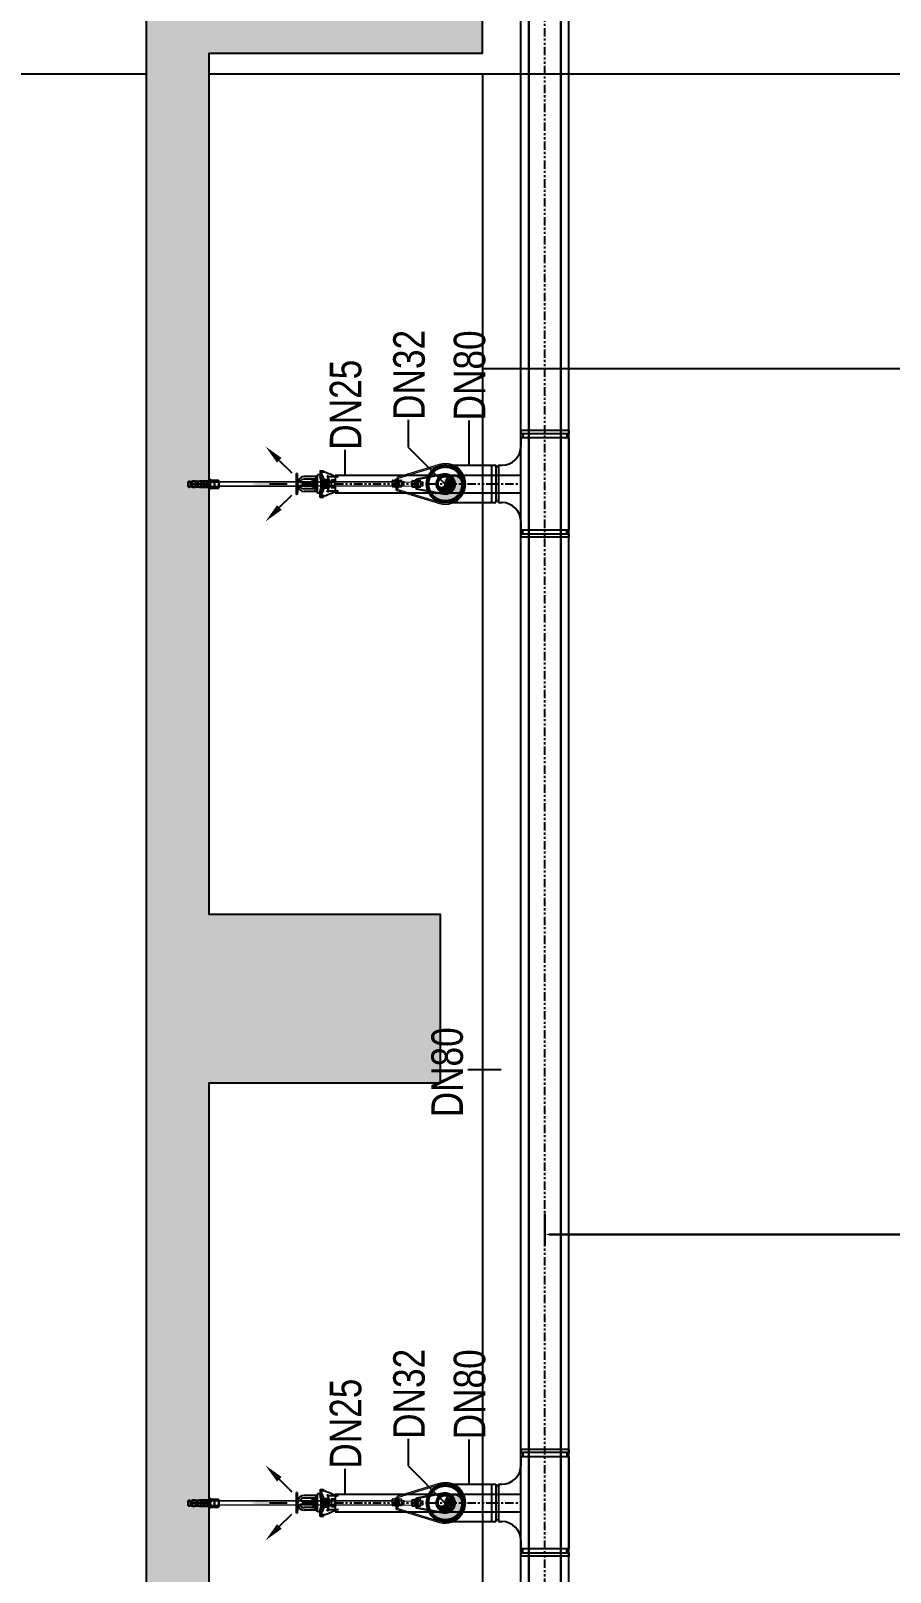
# Model space of a CAD drawing. Header units: millimetres. Extents: x -379292 to 1221486, y 92049 to 447512.
# Drawn here: x -29799 to -27754, y 204754 to 208422 of the extents above; entities that cross this region are included whole.
import ezdxf
from ezdxf.enums import TextEntityAlignment as Align

# ---------------------------------------------------------------- set-up
doc = ezdxf.new("R2010")
doc.units = ezdxf.units.MM
for name, pattern in [('ACISOTGB', [9, 4, -1, 1, -1, 1, -1]), ('CENTRE', [50.8, 31.75, -6.35, 6.35, -6.35]), ('SOGUKSU1', [72, 60, -6, 0, -6])]:
    doc.linetypes.add(name, pattern=pattern)
for name, color, linetype in [('05_CONCRETE', 6, 'Continuous'), ('05_CONCRETE VIEW', 142, 'Continuous'), ('05_HATCH CONCRETE', 141, 'Continuous'), ('05_VIEW 4', 4, 'Continuous'), ('M_FIRE_QRSC-K8-PENDENT SPRINKLER', 102, 'Continuous'), ('M_YANGIN_SPR_ CAP', 7, 'Continuous')]:
    doc.layers.add(name, color=color, linetype=linetype)
for name, color, linetype, lineweight in [('1-MIMARI', 8, 'Continuous', 9), ('1-YANGIN BORUSU-2', 5, 'SOGUKSU1', 30), ('1-YANGIN BORUSU-3', 1, 'SOGUKSU1', 30)]:
    doc.layers.add(name, color=color, linetype=linetype, lineweight=lineweight)
doc.styles.add('DIM', font='arial.ttf')
doc.styles.add('DOA.ARIAL', font='arial.ttf')
doc.dimstyles.new('PRK 1-100', dxfattribs={"dimscale": 100, "dimtxt": 2.5, "dimasz": 1, "dimexe": 0.5, "dimexo": 1, "dimgap": 0.5, "dimtad": 1, "dimdec": 1, "dimzin": 9, "dimdsep": 46, "dimtxsty": 'DIM', "dimblk": 'ARCHTICK', "dimcen": 1.5, "dimdle": 0.5, "dimclrd": 256, "dimclre": 256, "dimclrt": 3, "dimadec": 8, "dimazin": 2, "dimtp": 0.1, "dimtm": 0.1, "dimtfac": 0.71, "dimtdec": 1, "dimtmove": 2, "dimatfit": 3, "dimfxl": 50, "dimfxlon": 1, "dimlwd": -1, "dimlwe": -1, "dimarcsym": 1})
pattern_1 = [(225, (-1e-07, -6.29572), (0.224506, -0.224506), [])]
pattern_2 = [(225, (-8e-08, -8.7207), (0.2245064, -0.2245064), [])]

# ---------------------------------------------------------------- blocks, each defined once
blk = doc.blocks.new('A$C6a8db8d0')
at = {"layer": '05_HATCH CONCRETE', "ltscale": 25, "transparency": 33554671}
h = blk.add_hatch(dxfattribs=at)
h.set_pattern_fill('ANSI33', color=256, scale=1.5, angle=180)
h.set_pattern_definition([(225, (-8686.666, 32930.851), (6.735192, -6.735192), []), (225, (-8693.402, 32930.851), (6.735192, -6.735192), [4.7625, -2.38125])])
h.paths.add_polyline_path([(-8675, 790), (-8675, 420), (-8725, 420), (-8725, 370), (9165, 370), (9165, 420), (9115, 420), (9115, 810), (9095, 810), (9095, 790), (5815, 790), (5815, 810), (5795, 810), (5795, 790), (-1895, 790), (-1895, 710), (-1845, 710), (-1845, 775), (-1635, 775), (-1635, 720), (-1595, 720), (-1595, 775), (-1335, 775), (-1335, 720), (-1295, 720), (-1295, 775), (-1090, 775), (-1090, 710), (-1040, 710), (-1040, 775), (-835, 775), (-835, 720), (-795, 720), (-795, 775), (-535, 775), (-535, 720), (-495, 720), (-495, 775), (-290, 775), (-290, 710), (-240, 710), (-240, 775), (-35, 775), (-35, 720), (5, 720), (5, 775), (265, 775), (265, 720), (305, 720), (305, 775), (510, 775), (510, 710), (560, 710), (560, 775), (765, 775), (765, 720), (805, 720), (805, 775), (1065, 775), (1065, 720), (1105, 720), (1105, 775), (1310, 775), (1310, 710), (1360, 710), (1360, 775), (1565, 775), (1565, 720), (1605, 720), (1605, 775), (1865, 775), (1865, 720), (1905, 720), (1905, 775), (2110, 775), (2110, 710), (2160, 710), (2160, 775), (2365, 775), (2365, 720), (2405, 720), (2405, 775), (2665, 775), (2665, 720), (2705, 720), (2705, 775), (2910, 775), (2910, 710), (2960, 710), (2960, 775), (3165, 775), (3165, 720), (3205, 720), (3205, 775), (3465, 775), (3465, 720), (3505, 720), (3505, 775), (3710, 775), (3710, 710), (3760, 710), (3760, 775), (3965, 775), (3965, 720), (4005, 720), (4005, 775), (4265, 775), (4265, 720), (4305, 720), (4305, 775), (4510, 775), (4510, 710), (4560, 710), (4560, 775), (4765, 775), (4765, 720), (4805, 720), (4805, 775), (5065, 775), (5065, 720), (5105, 720), (5105, 775), (5310, 775), (5310, 710), (5360, 710), (5360, 775), (5540, 775), (5540, 720), (5580, 720), (5580, 775), (5760, 775), (5760, 710), (5810, 710), (5810, 775), (6110, 775), (6110, 710), (6160, 710), (6160, 775), (6365, 775), (6365, 720), (6405, 720), (6405, 775), (6665, 775), (6665, 720), (6705, 720), (6705, 775), (6910, 775), (6910, 710), (6960, 710), (6960, 775), (7165, 775), (7165, 720), (7205, 720), (7205, 775), (7465, 775), (7465, 720), (7505, 720), (7505, 775), (7710, 775), (7710, 710), (7760, 710), (7760, 775), (7965, 775), (7965, 720), (8005, 720), (8005, 775), (8265, 775), (8265, 720), (8305, 720), (8305, 775), (8510, 775), (8510, 710), (8560, 710), (8560, 775), (8790, 775), (8790, 720), (8830, 720), (8830, 775), (9085, 775), (9085, 420), (-8645, 420), (-8645, 775), (-8270, 775), (-8270, 710), (-8220, 710), (-8220, 775), (-8015, 775), (-8015, 720), (-7975, 720), (-7975, 775), (-7715, 775), (-7715, 720), (-7675, 720), (-7675, 775), (-7470, 775), (-7470, 710), (-7420, 710), (-7420, 775), (-7215, 775), (-7215, 720), (-7175, 720), (-7175, 775), (-6915, 775), (-6915, 720), (-6875, 720), (-6875, 775), (-6670, 775), (-6670, 710), (-6620, 710), (-6620, 775), (-6415, 775), (-6415, 720), (-6375, 720), (-6375, 775), (-6115, 775), (-6115, 720), (-6075, 720), (-6075, 775), (-5870, 775), (-5870, 710), (-5820, 710), (-5820, 775), (-5615, 775), (-5615, 720), (-5575, 720), (-5575, 775), (-5315, 775), (-5315, 720), (-5275, 720), (-5275, 775), (-5070, 775), (-5070, 710), (-5020, 710), (-5020, 775), (-4815, 775), (-4815, 720), (-4775, 720), (-4775, 775), (-4515, 775), (-4515, 720), (-4475, 720), (-4475, 775), (-4270, 775), (-4270, 710), (-4220, 710), (-4220, 775), (-4015, 775), (-4015, 720), (-3975, 720), (-3975, 775), (-3715, 775), (-3715, 720), (-3675, 720), (-3675, 775), (-3470, 775), (-3470, 710), (-3420, 710), (-3420, 775), (-3215, 775), (-3215, 720), (-3175, 720), (-3175, 775), (-2915, 775), (-2915, 720), (-2875, 720), (-2875, 775), (-2670, 775), (-2670, 710), (-2620, 710), (-2620, 775), (-2435, 775), (-2435, 720), (-2395, 720), (-2395, 775), (-2175, 775), (-2175, 720), (-2135, 720), (-2135, 775), (-1955, 775), (-1955, 710), (-1905, 710), (-1905, 790)])
at = {"layer": '05_CONCRETE'}
for points in [[(-8725, 370), (9165, 370), (9165, 420), (9115, 420), (9115, 810), (9095, 810), (9095, 790), (5815, 790), (5815, 810), (5795, 810), (5795, 790), (-1895, 790)], [(1360, 775), (1565, 775), (1565, 720), (1605, 720), (1605, 775), (1865, 775), (1865, 720), (1905, 720), (1905, 775), (2110, 775), (2110, 710), (2160, 710), (2160, 775), (2365, 775), (2365, 720), (2405, 720), (2405, 775), (2665, 775)]]:
    blk.add_lwpolyline(points, dxfattribs=at)
at = {"layer": '05_CONCRETE VIEW', "ltscale": 20, "flags": 128}
for points in [[(2105, 790), (2105, 1145)], [(2105, 420), (2105, 775)], [(2105, 710), (1365, 710)]]:
    blk.add_lwpolyline(points, dxfattribs=at)
at = {"layer": '05_VIEW 4', "ltscale": 25}
blk.add_lwpolyline([(2035, 710), (2035, 420)], dxfattribs=at)
blk = doc.blocks.new('*D1198')
at = {"layer": '1-YANGIN BORUSU-2', "ltscale": 25, "transparency": 16777216}
for p, q in [((-28575.8, 205532.9), (-28575.8, 205607.7)), ((-25824.5, 205532.9), (-25824.5, 205607.7)), ((-28565.8, 205557.7), (-25834.5, 205557.7))]:
    blk.add_line(p, q, dxfattribs=at)
for points in [[(-28565.8, 205559.4), (-28565.8, 205556), (-28575.8, 205557.7)], [(-25834.5, 205559.4), (-25834.5, 205556), (-25824.5, 205557.7)]]:
    blk.add_solid(points, dxfattribs=at)
at = {"layer": 'Defpoints', "color": 0, "ltscale": 25, "transparency": 16777216}
for p in [(-25824.5, 205557.7), (-28575.8, 205482.9), (-25824.5, 205482.9)]:
    blk.add_point(p, dxfattribs=at)
at = {"layer": '1-YANGIN BORUSU-2', "ltscale": 25, "transparency": 16777216, "insert": (-27200.2, 205570.4), "char_height": 15, "attachment_point": 5, "style": 'DIM'}
blk.add_mtext('2751', dxfattribs=at)
blk = doc.blocks.new('NOKTA001')
at = {"color": 0, "linetype": 'Continuous', "const_width": 0.5}
blk.add_lwpolyline([(-0.25, 0, 1), (0.25, 0, 1)], format="xyb", close=True, dxfattribs=at)
blk = doc.blocks.new('LDR1-5')
at = {"color": 0, "ltscale": 25}
blk.add_line((0, 0), (-2, 0), dxfattribs=at)
at = {"color": 0, "ltscale": 25, "xscale": 0.5, "yscale": 0.5, "zscale": 0.5}
blk.add_blockref('NOKTA001', (0, 0), dxfattribs=at)
blk = doc.blocks.new('A$C12965CA4')
at = {"layer": 'M_FIRE_QRSC-K8-PENDENT SPRINKLER'}
for p, q in [((145.1, 391, -796227.1), (166.6, 399.4, -796227.1)), ((148.8, 397.9, -796227.1), (145.1, 391, -796227.1)), ((148.8, 432.3, -796227.1), (148.8, 397.9, -796227.1)), ((148.8, 420.2, -796227.1), (200.7, 420.2, -796227.1)), ((160.7, 419, -796227.1), (160.7, 406.8, -796227.1)), ((164.2, 420.2, -796227.1), (185.3, 420.2, -796227.1)), ((164.2, 405.6, -796227.1), (185.3, 405.6, -796227.1)), ((164.6, 420.2, -796227.1), (184.9, 420.2, -796227.1)), ((166.6, 398.7, -796227.1), (166.6, 405.6, -796227.1)), ((166.6, 398.7, -796227.1), (168, 396.4, -796227.1)), ((182.9, 398.7, -796227.1), (166.6, 398.7, -796227.1)), ((167.7, 419, -796227.1), (167.7, 406.8, -796227.1)), ((168, 396.4, -796227.1), (168, 405.6, -796227.1)), ((168, 396.4, -796227.1), (181.5, 396.4, -796227.1)), ((181.5, 396.4, -796227.1), (181.5, 405.6, -796227.1)), ((182.9, 398.7, -796227.1), (181.5, 396.4, -796227.1)), ((181.8, 419, -796227.1), (181.8, 406.8, -796227.1)), ((182.9, 398.7, -796227.1), (182.9, 405.6, -796227.1)), ((204.5, 391, -796227.1), (182.9, 399.4, -796227.1)), ((188.8, 419, -796227.1), (188.8, 406.8, -796227.1)), ((200.7, 432.3, -796227.1), (200.7, 397.9, -796227.1)), ((200.7, 397.9, -796227.1), (204.5, 391, -796227.1)), ((126.1, 366.2, -796227.1), (126.1, 377.4, -796227.1)), ((126.1, 377.4, -796227.1), (126.1, 377.4, -796227.1)), ((126.6, 365.7, -796227.1), (147, 365.7, -796227.1)), ((130.9, 380.7, -796227.1), (130.9, 368.6, -796227.1)), ((141.4, 369.8, -796227.1), (141.4, 356.5, -796227.1)), ((208.1, 369.8, -796227.1), (141.4, 369.8, -796227.1)), ((208.1, 356.5, -796227.1), (141.4, 356.5, -796227.1)), ((147.6, 348.2, -796227.1), (147.6, 306.5, -796227.1)), ((154.8, 351.5, -796227.1), (150.9, 351.5, -796227.1)), ((194.8, 371.2, -796227.1), (154.8, 370.7, -796227.1)), ((194.8, 351.5, -796227.1), (154.8, 351.5, -796227.1)), ((194.8, 347.7, -796227.1), (154.8, 347.7, -796227.1)), ((156.8, 347.7, -796227.1), (157.6, 343.6, -796227.1)), ((156.9, 378.7, -796227.1), (192.6, 378.7, -796227.1)), ((157.6, 343.6, -796227.1), (157.6, 307.4, -796227.1)), ((192, 343.6, -796227.1), (157.6, 343.6, -796227.1)), ((192, 341.8, -796227.1), (157.6, 341.8, -796227.1)), ((158.4, 332.1, -796227.1), (158.4, 341.8, -796227.1)), ((159, 347.7, -796227.1), (159.8, 343.6, -796227.1)), ((189.8, 392.5, -796227.1), (159.8, 392.5, -796227.1)), ((159.8, 392.5, -796227.1), (159.8, 369.8, -796227.1)), ((189.8, 391.4, -796227.1), (159.8, 391, -796227.1)), ((189.8, 390, -796227.1), (159.8, 389.7, -796227.1)), ((189.8, 388.7, -796227.1), (159.8, 388.3, -796227.1)), ((189.8, 387.3, -796227.1), (159.8, 386.9, -796227.1)), ((189.8, 385.9, -796227.1), (159.8, 385.6, -796227.1)), ((189.8, 384.6, -796227.1), (159.8, 384.2, -796227.1)), ((189.8, 383.2, -796227.1), (159.8, 382.8, -796227.1)), ((189.8, 381.8, -796227.1), (159.8, 381.5, -796227.1)), ((189.8, 380.5, -796227.1), (159.8, 380.1, -796227.1)), ((189.8, 379.1, -796227.1), (159.8, 378.7, -796227.1)), ((189.8, 377.7, -796227.1), (159.8, 377.3, -796227.1)), ((189.8, 376.4, -796227.1), (159.8, 376, -796227.1)), ((189.8, 375, -796227.1), (159.8, 374.6, -796227.1)), ((189.8, 373.6, -796227.1), (159.8, 373.2, -796227.1)), ((189.8, 372.2, -796227.1), (159.8, 371.9, -796227.1)), ((165.3, 341.8, -796227.1), (165.3, 341, -796227.1)), ((184.2, 341, -796227.1), (165.3, 341, -796227.1)), ((171.4, 341, -796227.1), (171.4, 303.4, -796227.1)), ((178.1, 341, -796227.1), (178.1, 303.4, -796227.1)), ((184.2, 341.8, -796227.1), (184.2, 341, -796227.1)), ((189.8, 392.5, -796227.1), (189.8, 369.8, -796227.1)), ((190.5, 347.7, -796227.1), (189.8, 343.6, -796227.1)), ((191.2, 332.1, -796227.1), (191.2, 341.8, -796227.1)), ((192.7, 347.7, -796227.1), (192, 343.6, -796227.1)), ((192, 343.6, -796227.1), (192, 307.4, -796227.1)), ((194.8, 351.5, -796227.1), (198.6, 351.5, -796227.1)), ((201.9, 348.2, -796227.1), (201.9, 306.5, -796227.1)), ((222.9, 365.7, -796227.1), (202.5, 365.7, -796227.1)), ((208.1, 369.8, -796227.1), (208.1, 356.5, -796227.1)), ((218.7, 380.7, -796227.1), (218.7, 368.6, -796227.1)), ((223.5, 377.5, -796227.1), (223.4, 377.5, -796227.1)), ((223.5, 366.2, -796227.1), (223.5, 377.5, -796227.1)), ((166.4, 284.4, -796227.1), (136.8, 281.9, -796227.1)), ((157.6, 332.1, -796227.1), (158.4, 332.1, -796227.1)), ((171.4, 303.4, -796227.1), (166.4, 284.4, -796227.1)), ((166.4, 284.4, -796227.1), (174.8, 284.4, -796227.1)), ((170.4, 281.9, -796227.1), (174.8, 284.4, -796227.1)), ((178.1, 303.4, -796227.1), (171.4, 303.4, -796227.1)), ((183.2, 284.4, -796227.1), (174.8, 284.4, -796227.1)), ((179.1, 281.9, -796227.1), (174.8, 284.4, -796227.1)), ((178.1, 303.4, -796227.1), (183.2, 284.4, -796227.1)), ((183.2, 284.4, -796227.1), (212.8, 281.9, -796227.1)), ((192, 332.1, -796227.1), (191.2, 332.1, -796227.1)), ((136.8, 281.9, -796227.1), (136.8, 278.4, -796227.1)), ((136.8, 281.9, -796227.1), (180.6, 281.9, -796227.1)), ((212.8, 278.4, -796227.1), (136.8, 278.4, -796227.1)), ((136.8, 278.4, -796227.1), (212.8, 278.4, -796227.1)), ((212.8, 281.9, -796227.1), (169, 281.9, -796227.1)), ((170.4, 278.4, -796227.1), (170.4, 281.9, -796227.1)), ((179.1, 278.4, -796227.1), (179.1, 281.9, -796227.1)), ((212.8, 281.9, -796227.1), (212.8, 278.4, -796227.1))]:
    blk.add_line(p, q, dxfattribs=at)
at = {"layer": 'M_FIRE_QRSC-K8-PENDENT SPRINKLER', "elevation": -796227.1}
for points in [[(88.1, 216), (134, 261.9)], [(174.8, 180.1), (174.8, 245)], [(261.4, 216), (215.5, 261.9)]]:
    blk.add_lwpolyline(points, dxfattribs=at)
at = {"layer": 'M_FIRE_QRSC-K8-PENDENT SPRINKLER'}
for centre, radius, start, end in [((1391.4, -107.8, -796227.1), 1351.9, 156.8896, 158.8169), ((138.6, 426.9, -796227.1), 10.2, 336.8896, 0), ((164.2, 414.5, -796227.1), 5.73, 90, 127.8789), ((164.2, 411.3, -796227.1), 5.73, 232.1211, 270), ((164.2, 414.5, -796227.1), 5.73, 52.1211, 90), ((164.2, 411.3, -796227.1), 5.73, 270, 307.8789), ((174.8, 399.1, -796227.1), 21.1, 70.5288, 109.4712), ((174.8, 426.7, -796227.1), 21.1, 250.5288, 289.4712), ((185.3, 414.5, -796227.1), 5.73, 90, 127.8789), ((185.3, 411.3, -796227.1), 5.73, 232.1211, 270), ((185.3, 414.5, -796227.1), 5.73, 52.1211, 90), ((185.3, 411.3, -796227.1), 5.73, 270, 307.8789), ((-1041.9, -107.8, -796227.1), 1351.9, 21.1831, 23.1545), ((126.1, 382.6, -796227.1), 5.11, 270, 338.8169), ((125.4, 410.9, -796227.1), 42.7, 270.9413, 306.0333), ((126.6, 366.2, -796227.1), 0.511, 180, 270), ((174.8, 273.9, -796227.1), 95.9, 73.1867, 106.8133), ((150.9, 348.2, -796227.1), 3.33, 90, 180), ((156.9, 368.5, -796227.1), 10.2, 90, 129.1092), ((154.8, 349.6, -796227.1), 1.88, 90, 270), ((151, 353, -796227.1), 4.03, 337.4729, 59.0301), ((192.6, 368.5, -796227.1), 10.2, 50.8908, 90), ((198.5, 353, -796227.1), 4.03, 120.9699, 202.5271), ((194.8, 349.6, -796227.1), 1.88, 270, 90), ((198.6, 348.2, -796227.1), 3.33, 0, 90), ((224.2, 410.9, -796227.1), 42.7, 233.9667, 269.0587), ((223.4, 382.6, -796227.1), 5.11, 201.1831, 270), ((222.9, 366.2, -796227.1), 0.511, 270, 0), ((170, 306.5, -796227.1), 22.4, 179.9553, 260.6114), ((171.1, 305.4, -796227.1), 13.6, 171.7173, 258.7369), ((178.5, 305.4, -796227.1), 13.6, 281.2631, 8.2827), ((179.5, 306.5, -796227.1), 22.4, 279.3886, 0.0447)]:
    blk.add_arc(centre, radius, start, end, dxfattribs=at)
for points in [[(96.6, 207.5, -796227.1), (37.2, 165.1, -796227.1), (79.6, 224.4, -796227.1)], [(186.8, 180.1, -796227.1), (174.8, 108.1, -796227.1), (162.8, 180.1, -796227.1)], [(269.9, 224.4, -796227.1), (312.3, 165.1, -796227.1), (252.9, 207.5, -796227.1)]]:
    blk.add_solid(points, dxfattribs=at)
blk = doc.blocks.new('A$Ccaded8c4')
at = {"color": 4, "ltscale": 25}
for p, q in [((-4.44, 18.42), (-4.44, 17.42)), ((4.44, 18.42), (-4.44, 18.42)), ((4.44, 18.42), (4.44, 17.42)), ((4.44, 17.42), (-4.44, 17.42)), ((-4.44, 16.72), (-4.44, 15.92)), ((4.44, 16.72), (-4.44, 16.72)), ((-4.05, 16.72), (-4.05, 17.42)), ((4.05, 16.72), (4.05, 17.42)), ((4.44, 16.72), (4.44, 15.92)), ((-11.96, 11.43), (-12.7, 11.43)), ((-12.7, 0), (-12.7, 11.43)), ((-11.96, 0), (-11.96, 11.43)), ((-8.93, 11.43), (-10.96, 11.43)), ((-10.96, 0), (-10.96, 11.43)), ((10.96, 11.43), (8.93, 11.43)), ((10.96, 0), (10.96, 11.43)), ((12.7, 11.43), (11.96, 11.43)), ((11.96, 0), (11.96, 11.43)), ((12.7, 0), (12.7, 11.43)), ((-11.96, 10.93), (-10.96, 10.93)), ((11.96, 10.93), (10.96, 10.93)), ((-11.96, 0), (-12.7, 0)), ((-11.96, 0.5), (-10.96, 0.5)), ((10.96, 0), (-10.96, 0)), ((11.96, 0.5), (10.96, 0.5)), ((12.7, 0), (11.96, 0))]:
    blk.add_line(p, q, dxfattribs=at)
for centre, start, end in [((-8.93, 15.92), 270, 0), ((8.93, 15.92), 180, 270)]:
    blk.add_arc(centre, 4.49, start, end, dxfattribs=at)
blk = doc.blocks.new('*U1131')
h = blk.add_hatch()
h.set_pattern_fill('ANSI31', color=256, scale=0.1, angle=180)
h.set_pattern_definition(pattern_1)
h.paths.add_polyline_path([(-2.12, 0, 1), (2.12, 0, 1)])
h.paths.add_polyline_path([(1.79, 0, -1), (-1.8, 0, -1)], flags=16)
h = blk.add_hatch(color=256)
h.dxf.hatch_style = 1
h.paths.add_polyline_path([(0, -1.8, 1), (0, 0, -1), (0, 1.79, 0.414214), (-1.8, 0, 0.414214)])
at = {"color": 7, "ltscale": 0.5}
for p, q in [((-0.69, 60.11), (-0.61, 60.35)), ((-0.69, 59.58), (-0.69, 60.11)), ((-0.69, 59.58), (-0.61, 59.49)), ((-0.61, 60.35), (-0.33, 60.35)), ((-0.61, 58.62), (-0.61, 59.49)), ((-0.47, 60.5), (-0.6, 60.9)), ((-0.54, 61.22), (0.62, 61.22)), ((-0.54, 61.1), (0.62, 61.1)), ((-0.47, 60.35), (-0.47, 60.5)), ((-0.47, 60.5), (0.55, 60.5)), ((-0.33, 60.35), (0.04, 59.98)), ((-0.22, 59.61), (0.3, 59.61)), ((-0.22, 59.61), (-0.22, 58.82)), ((-0.22, 59.26), (0.3, 59.26)), ((-0.22, 58.82), (0.04, 58.56)), ((0.41, 60.35), (0.04, 59.98)), ((0.04, 59.98), (0.04, 59.61)), ((0.3, 58.82), (0.04, 58.56)), ((0.3, 59.61), (0.3, 58.82)), ((0.69, 60.35), (0.41, 60.35)), ((0.55, 60.5), (0.68, 60.9)), ((0.55, 60.35), (0.55, 60.5)), ((0.77, 60.11), (0.69, 60.35)), ((0.77, 59.58), (0.69, 59.49)), ((0.69, 58.62), (0.69, 59.49)), ((0.77, 59.58), (0.77, 60.11)), ((-0.69, 58.53), (-0.61, 58.62)), ((-0.69, 56.59), (-0.69, 58.53)), ((-0.69, 57.9), (-0.66, 58.34)), ((-0.69, 57.9), (-0.42, 57.9)), ((-0.69, 57.26), (-0.66, 57.7)), ((-0.69, 57.26), (-0.42, 57.26)), ((-0.69, 56.59), (0.77, 56.59)), ((-0.69, 56.18), (-0.69, 56.4)), ((0.77, 56.4), (-0.69, 56.4)), ((-0.66, 58.34), (-0.42, 58.34)), ((-0.66, 57.7), (-0.42, 57.7)), ((-0.42, 58.34), (-0.42, 57.9)), ((-0.42, 57.7), (-0.42, 57.26)), ((-0.08, 57.02), (-0.08, 56.82)), ((0.04, 58.56), (0.04, 57.14)), ((0.16, 57.02), (0.16, 56.82)), ((0.74, 58.34), (0.5, 58.34)), ((0.5, 58.34), (0.5, 57.9)), ((0.77, 57.9), (0.5, 57.9)), ((0.74, 57.7), (0.5, 57.7)), ((0.5, 57.7), (0.5, 57.26)), ((0.77, 57.26), (0.5, 57.26)), ((0.77, 58.53), (0.69, 58.62)), ((0.77, 57.9), (0.74, 58.34)), ((0.77, 57.26), (0.74, 57.7)), ((0.77, 56.59), (0.77, 58.53)), ((0.77, 56.18), (0.77, 56.4))]:
    blk.add_line(p, q, dxfattribs=at)
at = {"color": 7}
for p, q in [((-1.17, 55.93), (-1.17, 56.18)), ((-1.17, 56.18), (1.23, 56.18)), ((-1.17, 55.93), (1.23, 55.93)), ((-0.88, 55.84), (-0.88, 55.02)), ((-0.58, 55.84), (-0.58, 55.02)), ((0.64, 55.84), (0.64, 55.02)), ((0.94, 55.84), (0.94, 55.02)), ((1.23, 55.93), (1.23, 56.18)), ((-0.88, 54.84), (-0.88, 54.02)), ((-0.73, 54.93), (0.79, 54.93)), ((-0.73, 53.93), (0.79, 53.93)), ((-0.58, 54.84), (-0.58, 54.02)), ((0.64, 54.84), (0.64, 54.02)), ((0.94, 54.84), (0.94, 54.02))]:
    blk.add_line(p, q, dxfattribs=at)
at = {"color": 7, "linetype": 'Continuous', "lineweight": 5}
for p, q in [((-0.47, 53.93), (-0.47, 7.94)), ((0.53, 53.93), (0.53, 7.94))]:
    blk.add_line(p, q, dxfattribs=at)
at = {"lineweight": 5}
for p, q in [((-0.78, 7.82), (-0.78, 7.33)), ((-0.6, 7.94), (0.65, 7.94)), ((-0.43, 7.82), (-0.43, 7.33)), ((0.48, 7.82), (0.48, 7.33)), ((0.83, 7.82), (0.83, 7.33)), ((-0.93, 7.21), (0.99, 7.21)), ((-0.93, 6.57), (0.99, 6.57)), ((-0.78, 6.45), (-0.78, 5.96)), ((-0.6, 5.84), (0.65, 5.84)), ((-0.43, 6.45), (-0.43, 5.96)), ((-0.43, 5.84), (-0.43, 5.36)), ((-0.43, 5.36), (0.48, 5.36)), ((-0.43, 5.36), (-0.35, 5.28)), ((-0.35, 5.28), (0.4, 5.28)), ((0.48, 5.36), (0.4, 5.28)), ((0.48, 6.45), (0.48, 5.96)), ((0.48, 5.84), (0.48, 5.36)), ((0.83, 6.45), (0.83, 5.96))]:
    blk.add_line(p, q, dxfattribs=at)
at = {"linetype": 'CENTRE', "lineweight": 5}
for p, q in [((-0.93, 7.05), (-0.93, 7.21)), ((-0.93, 6.73), (-0.93, 6.57)), ((0.99, 7.05), (0.99, 7.21)), ((0.99, 6.73), (0.99, 6.57))]:
    blk.add_line(p, q, dxfattribs=at)
at = {"color": 7, "linetype": 'Continuous', "lineweight": 15}
for p, q in [((-0.7, 6.89), (-0.7, 6.75)), ((0.65, 6.9), (0.65, 7.05))]:
    blk.add_line(p, q, dxfattribs=at)
blk.add_lwpolyline([(-2.3, 0.42), (-1.11, 6.82, -0.361502), (-1.01, 6.9), (0.9, 6.9), (0.9, 7.05), (-1.1, 7.05, 0.361502), (-1.24, 6.93), (-2.44, 0.45, 1.202369), (2.37, 0.45), (1.2, 6.77, 0.361502), (1.05, 6.89), (-0.95, 6.89), (-0.95, 6.75), (0.97, 6.75, -0.361502), (1.07, 6.66), (2.23, 0.42, -1.202369)], format="xyb", close=True, dxfattribs=at)
for radius in [2.12, 1.79]:
    blk.add_circle((0, 0), radius)
at = {"color": 7, "ltscale": 0.5}
for centre, radius, start, end in [((-0.44, 60.96), 0.177, 125.9379, 201.7909), ((-0.37, 61.17), 0.177, 163.8644, 201.7909), ((0.45, 61.17), 0.177, 338.2091, 16.1356), ((0.52, 60.96), 0.177, 338.2091, 54.0621), ((-0.71, 56.5), 0.0963, 278.9277, 81.0723), ((0.04, 57.02), 0.118, 0, 180), ((0.04, 56.82), 0.118, 180, 0), ((0.79, 56.5), 0.0963, 98.9277, 261.0723)]:
    blk.add_arc(centre, radius, start, end, dxfattribs=at)
at = {"color": 7}
for centre, radius, start, end in [((-0.73, 55.75), 0.176, 30.2552, 149.7448), ((0.03, 53.77), 2.16, 73.6568, 106.3432), ((0.79, 55.75), 0.176, 30.2552, 149.7448), ((-0.73, 55.11), 0.176, 210.2552, 329.7448), ((-0.73, 54.75), 0.176, 30.2552, 149.7448), ((-0.73, 54.11), 0.176, 210.2552, 329.7448), ((0.03, 57.09), 2.16, 253.6568, 286.3432), ((0.03, 52.77), 2.16, 73.6568, 106.3432), ((0.03, 56.09), 2.16, 253.6568, 286.3432), ((0.79, 55.11), 0.176, 210.2552, 329.7448), ((0.79, 54.75), 0.176, 30.2552, 149.7448), ((0.79, 54.11), 0.176, 210.2552, 329.7448)]:
    blk.add_arc(centre, radius, start, end, dxfattribs=at)
at = {"lineweight": 5}
for centre, radius, start, end in [((-0.6, 7.76), 0.188, 20.8221, 159.1779), ((0.03, 7.04), 0.907, 60.0793, 119.9207), ((0.65, 7.76), 0.188, 20.8221, 159.1779), ((-0.6, 7.4), 0.188, 200.8221, 339.1779), ((-0.6, 6.39), 0.188, 20.8221, 159.1779), ((-0.6, 6.03), 0.188, 200.8221, 339.1779), ((0.03, 8.12), 0.907, 240.0793, 299.9207), ((0.03, 5.67), 0.907, 60.0793, 119.9207), ((0.03, 6.75), 0.907, 240.0793, 299.9207), ((0.65, 7.4), 0.188, 200.8221, 339.1779), ((0.65, 6.39), 0.188, 20.8221, 159.1779), ((0.65, 6.03), 0.188, 200.8221, 339.1779)]:
    blk.add_arc(centre, radius, start, end, dxfattribs=at)
for centre, start, end in [((0, 0.9), 90, 270), ((0, -0.9), 270, 90)]:
    blk.add_arc(centre, 0.897, start, end)
blk = doc.blocks.new('*U1132')
h = blk.add_hatch()
h.set_pattern_fill('ANSI31', color=256, scale=0.1, angle=180)
h.set_pattern_definition(pattern_2)
h.paths.add_polyline_path([(-4.45, 0, 1), (4.44, 0, 1)])
h.paths.add_polyline_path([(4.04, 0, -1), (-4.04, 0, -1)], flags=16)
h = blk.add_hatch(color=256)
h.dxf.hatch_style = 1
h.paths.add_polyline_path([(0, -4.04, 1), (0, 0, -1), (0, 4.04, 0.414214), (-4.04, 0, 0.414214)])
at = {"color": 7, "ltscale": 0.5}
for p, q in [((-0.69, 60.11), (-0.61, 60.35)), ((-0.69, 59.58), (-0.69, 60.11)), ((-0.69, 59.58), (-0.61, 59.49)), ((-0.61, 60.35), (-0.33, 60.35)), ((-0.61, 58.62), (-0.61, 59.49)), ((-0.47, 60.5), (-0.6, 60.9)), ((-0.54, 61.22), (0.62, 61.22)), ((-0.54, 61.1), (0.62, 61.1)), ((-0.47, 60.35), (-0.47, 60.5)), ((-0.47, 60.5), (0.55, 60.5)), ((-0.33, 60.35), (0.04, 59.98)), ((-0.22, 59.61), (0.3, 59.61)), ((-0.22, 59.61), (-0.22, 58.82)), ((-0.22, 59.26), (0.3, 59.26)), ((-0.22, 58.82), (0.04, 58.56)), ((0.41, 60.35), (0.04, 59.98)), ((0.04, 59.98), (0.04, 59.61)), ((0.3, 58.82), (0.04, 58.56)), ((0.3, 59.61), (0.3, 58.82)), ((0.69, 60.35), (0.41, 60.35)), ((0.55, 60.5), (0.68, 60.9)), ((0.55, 60.35), (0.55, 60.5)), ((0.77, 60.11), (0.69, 60.35)), ((0.77, 59.58), (0.69, 59.49)), ((0.69, 58.62), (0.69, 59.49)), ((0.77, 59.58), (0.77, 60.11)), ((-0.69, 58.53), (-0.61, 58.62)), ((-0.69, 56.59), (-0.69, 58.53)), ((-0.69, 57.9), (-0.66, 58.34)), ((-0.69, 57.9), (-0.42, 57.9)), ((-0.69, 57.26), (-0.66, 57.7)), ((-0.69, 57.26), (-0.42, 57.26)), ((-0.69, 56.59), (0.77, 56.59)), ((-0.69, 56.18), (-0.69, 56.4)), ((0.77, 56.4), (-0.69, 56.4)), ((-0.66, 58.34), (-0.42, 58.34)), ((-0.66, 57.7), (-0.42, 57.7)), ((-0.42, 58.34), (-0.42, 57.9)), ((-0.42, 57.7), (-0.42, 57.26)), ((-0.08, 57.02), (-0.08, 56.82)), ((0.04, 58.56), (0.04, 57.14)), ((0.16, 57.02), (0.16, 56.82)), ((0.74, 58.34), (0.5, 58.34)), ((0.5, 58.34), (0.5, 57.9)), ((0.77, 57.9), (0.5, 57.9)), ((0.74, 57.7), (0.5, 57.7)), ((0.5, 57.7), (0.5, 57.26)), ((0.77, 57.26), (0.5, 57.26)), ((0.77, 58.53), (0.69, 58.62)), ((0.77, 57.9), (0.74, 58.34)), ((0.77, 57.26), (0.74, 57.7)), ((0.77, 56.59), (0.77, 58.53)), ((0.77, 56.18), (0.77, 56.4))]:
    blk.add_line(p, q, dxfattribs=at)
at = {"color": 7}
for p, q in [((-1.17, 55.93), (-1.17, 56.18)), ((-1.17, 56.18), (1.23, 56.18)), ((-1.17, 55.93), (1.23, 55.93)), ((-0.88, 55.84), (-0.88, 55.02)), ((-0.58, 55.84), (-0.58, 55.02)), ((0.64, 55.84), (0.64, 55.02)), ((0.94, 55.84), (0.94, 55.02)), ((1.23, 55.93), (1.23, 56.18)), ((-0.88, 54.84), (-0.88, 54.02)), ((-0.73, 54.93), (0.79, 54.93)), ((-0.73, 53.93), (0.79, 53.93)), ((-0.58, 54.84), (-0.58, 54.02)), ((0.64, 54.84), (0.64, 54.02)), ((0.94, 54.84), (0.94, 54.02))]:
    blk.add_line(p, q, dxfattribs=at)
at = {"color": 7, "linetype": 'Continuous', "lineweight": 5}
for p, q in [((-0.34, 53.93), (-0.34, 12.64)), ((0.66, 53.93), (0.66, 12.64))]:
    blk.add_line(p, q, dxfattribs=at)
at = {"lineweight": 5}
for p, q in [((-0.8, 11.91), (1.12, 11.91)), ((-0.8, 11.07), (1.12, 11.07)), ((-0.64, 12.52), (-0.64, 12.03)), ((-0.47, 12.64), (0.79, 12.64)), ((-0.29, 12.52), (-0.29, 12.03)), ((0.61, 12.52), (0.61, 12.03)), ((0.96, 12.52), (0.96, 12.03)), ((-0.64, 10.95), (-0.64, 10.46)), ((-0.47, 10.34), (0.79, 10.34)), ((-0.29, 10.95), (-0.29, 10.46)), ((-0.29, 10.34), (-0.29, 9.86)), ((-0.29, 9.86), (0.61, 9.86)), ((-0.29, 9.86), (-0.21, 9.78)), ((-0.21, 9.78), (0.53, 9.78)), ((0.61, 9.86), (0.53, 9.78)), ((0.61, 10.95), (0.61, 10.46)), ((0.61, 10.34), (0.61, 9.86)), ((0.96, 10.95), (0.96, 10.46))]:
    blk.add_line(p, q, dxfattribs=at)
at = {"linetype": 'CENTRE', "lineweight": 5}
for p, q in [((-0.8, 11.75), (-0.8, 11.91)), ((-0.8, 11.23), (-0.8, 11.07)), ((1.12, 11.75), (1.12, 11.91)), ((1.12, 11.23), (1.12, 11.07))]:
    blk.add_line(p, q, dxfattribs=at)
at = {"color": 7, "linetype": 'Continuous', "lineweight": 15}
for p, q in [((-0.73, 11.5), (-0.73, 11.25)), ((0.81, 11.5), (0.81, 11.75))]:
    blk.add_line(p, q, dxfattribs=at)
blk.add_lwpolyline([(-4.4, 1.34), (-1.32, 11.43, -0.329751), (-1.22, 11.5), (1.06, 11.5), (1.06, 11.75), (-1.29, 11.75, 0.329751), (-1.53, 11.57), (-4.64, 1.42, 1.351422), (4.64, 1.42), (1.61, 11.32, 0.329751), (1.37, 11.5), (-0.98, 11.5), (-0.98, 11.25), (1.3, 11.25, -0.329751), (1.39, 11.17), (4.4, 1.34, -1.351422)], format="xyb", close=True, dxfattribs=at)
for radius in [4.45, 4.04]:
    blk.add_circle((0, 0), radius)
at = {"color": 7, "ltscale": 0.5}
for centre, radius, start, end in [((-0.44, 60.96), 0.177, 125.9379, 201.7909), ((-0.37, 61.17), 0.177, 163.8644, 201.7909), ((0.45, 61.17), 0.177, 338.2091, 16.1356), ((0.52, 60.96), 0.177, 338.2091, 54.0621), ((-0.71, 56.5), 0.0963, 278.9277, 81.0723), ((0.04, 57.02), 0.118, 0, 180), ((0.04, 56.82), 0.118, 180, 0), ((0.79, 56.5), 0.0963, 98.9277, 261.0723)]:
    blk.add_arc(centre, radius, start, end, dxfattribs=at)
at = {"color": 7}
for centre, radius, start, end in [((-0.73, 55.75), 0.176, 30.2552, 149.7448), ((0.03, 53.77), 2.16, 73.6568, 106.3432), ((0.79, 55.75), 0.176, 30.2552, 149.7448), ((-0.73, 55.11), 0.176, 210.2552, 329.7448), ((-0.73, 54.75), 0.176, 30.2552, 149.7448), ((-0.73, 54.11), 0.176, 210.2552, 329.7448), ((0.03, 57.09), 2.16, 253.6568, 286.3432), ((0.03, 52.77), 2.16, 73.6568, 106.3432), ((0.03, 56.09), 2.16, 253.6568, 286.3432), ((0.79, 55.11), 0.176, 210.2552, 329.7448), ((0.79, 54.75), 0.176, 30.2552, 149.7448), ((0.79, 54.11), 0.176, 210.2552, 329.7448)]:
    blk.add_arc(centre, radius, start, end, dxfattribs=at)
at = {"lineweight": 5}
for centre, radius, start, end in [((-0.47, 12.46), 0.188, 20.8221, 159.1779), ((-0.47, 12.1), 0.188, 200.8221, 339.1779), ((-0.47, 10.89), 0.188, 20.8221, 159.1779), ((0.16, 11.74), 0.907, 60.0793, 119.9207), ((0.16, 12.82), 0.907, 240.0793, 299.9207), ((0.16, 10.17), 0.907, 60.0793, 119.9207), ((0.79, 12.46), 0.188, 20.8221, 159.1779), ((0.79, 12.1), 0.188, 200.8221, 339.1779), ((0.79, 10.89), 0.188, 20.8221, 159.1779), ((-0.47, 10.53), 0.188, 200.8221, 339.1779), ((0.16, 11.25), 0.907, 240.0793, 299.9207), ((0.79, 10.53), 0.188, 200.8221, 339.1779)]:
    blk.add_arc(centre, radius, start, end, dxfattribs=at)
blk.add_arc((0, -2.02), 2.02, 270, 90)
blk = doc.blocks.new('*U1133')
h = blk.add_hatch()
h.set_pattern_fill('ANSI31', color=256, scale=0.1, angle=180)
h.set_pattern_definition(pattern_1)
h.paths.add_polyline_path([(-2.12, 0, 1), (2.12, 0, 1)])
h.paths.add_polyline_path([(1.79, 0, -1), (-1.8, 0, -1)], flags=16)
h = blk.add_hatch(color=256)
h.dxf.hatch_style = 1
h.paths.add_polyline_path([(0, -1.8, 1), (0, 0, -1), (0, 1.79, 0.414214), (-1.8, 0, 0.414214)])
at = {"color": 7, "ltscale": 0.5}
for p, q in [((-0.69, 60.11), (-0.61, 60.35)), ((-0.69, 59.58), (-0.69, 60.11)), ((-0.69, 59.58), (-0.61, 59.49)), ((-0.61, 60.35), (-0.33, 60.35)), ((-0.61, 58.62), (-0.61, 59.49)), ((-0.47, 60.5), (-0.6, 60.9)), ((-0.54, 61.22), (0.62, 61.22)), ((-0.54, 61.1), (0.62, 61.1)), ((-0.47, 60.35), (-0.47, 60.5)), ((-0.47, 60.5), (0.55, 60.5)), ((-0.33, 60.35), (0.04, 59.98)), ((-0.22, 59.61), (0.3, 59.61)), ((-0.22, 59.61), (-0.22, 58.82)), ((-0.22, 59.26), (0.3, 59.26)), ((-0.22, 58.82), (0.04, 58.56)), ((0.41, 60.35), (0.04, 59.98)), ((0.04, 59.98), (0.04, 59.61)), ((0.3, 58.82), (0.04, 58.56)), ((0.3, 59.61), (0.3, 58.82)), ((0.69, 60.35), (0.41, 60.35)), ((0.55, 60.5), (0.68, 60.9)), ((0.55, 60.35), (0.55, 60.5)), ((0.77, 60.11), (0.69, 60.35)), ((0.77, 59.58), (0.69, 59.49)), ((0.69, 58.62), (0.69, 59.49)), ((0.77, 59.58), (0.77, 60.11)), ((-0.69, 58.53), (-0.61, 58.62)), ((-0.69, 56.59), (-0.69, 58.53)), ((-0.69, 57.9), (-0.66, 58.34)), ((-0.69, 57.9), (-0.42, 57.9)), ((-0.69, 57.26), (-0.66, 57.7)), ((-0.69, 57.26), (-0.42, 57.26)), ((-0.69, 56.59), (0.77, 56.59)), ((-0.69, 56.18), (-0.69, 56.4)), ((0.77, 56.4), (-0.69, 56.4)), ((-0.66, 58.34), (-0.42, 58.34)), ((-0.66, 57.7), (-0.42, 57.7)), ((-0.42, 58.34), (-0.42, 57.9)), ((-0.42, 57.7), (-0.42, 57.26)), ((-0.08, 57.02), (-0.08, 56.82)), ((0.04, 58.56), (0.04, 57.14)), ((0.16, 57.02), (0.16, 56.82)), ((0.74, 58.34), (0.5, 58.34)), ((0.5, 58.34), (0.5, 57.9)), ((0.77, 57.9), (0.5, 57.9)), ((0.74, 57.7), (0.5, 57.7)), ((0.5, 57.7), (0.5, 57.26)), ((0.77, 57.26), (0.5, 57.26)), ((0.77, 58.53), (0.69, 58.62)), ((0.77, 57.9), (0.74, 58.34)), ((0.77, 57.26), (0.74, 57.7)), ((0.77, 56.59), (0.77, 58.53)), ((0.77, 56.18), (0.77, 56.4))]:
    blk.add_line(p, q, dxfattribs=at)
at = {"color": 7}
for p, q in [((-1.17, 55.93), (-1.17, 56.18)), ((-1.17, 56.18), (1.23, 56.18)), ((-1.17, 55.93), (1.23, 55.93)), ((-0.88, 55.84), (-0.88, 55.02)), ((-0.58, 55.84), (-0.58, 55.02)), ((0.64, 55.84), (0.64, 55.02)), ((0.94, 55.84), (0.94, 55.02)), ((1.23, 55.93), (1.23, 56.18)), ((-0.88, 54.84), (-0.88, 54.02)), ((-0.73, 54.93), (0.79, 54.93)), ((-0.73, 53.93), (0.79, 53.93)), ((-0.58, 54.84), (-0.58, 54.02)), ((0.64, 54.84), (0.64, 54.02)), ((0.94, 54.84), (0.94, 54.02))]:
    blk.add_line(p, q, dxfattribs=at)
at = {"color": 7, "linetype": 'Continuous', "lineweight": 5}
for p, q in [((-0.47, 53.93), (-0.47, 7.94)), ((0.53, 53.93), (0.53, 7.94))]:
    blk.add_line(p, q, dxfattribs=at)
at = {"lineweight": 5}
for p, q in [((-0.78, 7.82), (-0.78, 7.33)), ((-0.6, 7.94), (0.65, 7.94)), ((-0.43, 7.82), (-0.43, 7.33)), ((0.48, 7.82), (0.48, 7.33)), ((0.83, 7.82), (0.83, 7.33)), ((-0.93, 7.21), (0.99, 7.21)), ((-0.93, 6.57), (0.99, 6.57)), ((-0.78, 6.45), (-0.78, 5.96)), ((-0.6, 5.84), (0.65, 5.84)), ((-0.43, 6.45), (-0.43, 5.96)), ((-0.43, 5.84), (-0.43, 5.36)), ((-0.43, 5.36), (0.48, 5.36)), ((-0.43, 5.36), (-0.35, 5.28)), ((-0.35, 5.28), (0.4, 5.28)), ((0.48, 5.36), (0.4, 5.28)), ((0.48, 6.45), (0.48, 5.96)), ((0.48, 5.84), (0.48, 5.36)), ((0.83, 6.45), (0.83, 5.96))]:
    blk.add_line(p, q, dxfattribs=at)
at = {"linetype": 'CENTRE', "lineweight": 5}
for p, q in [((-0.93, 7.05), (-0.93, 7.21)), ((-0.93, 6.73), (-0.93, 6.57)), ((0.99, 7.05), (0.99, 7.21)), ((0.99, 6.73), (0.99, 6.57))]:
    blk.add_line(p, q, dxfattribs=at)
at = {"color": 7, "linetype": 'Continuous', "lineweight": 15}
for p, q in [((-0.7, 6.89), (-0.7, 6.75)), ((0.65, 6.9), (0.65, 7.05))]:
    blk.add_line(p, q, dxfattribs=at)
blk.add_lwpolyline([(-2.3, 0.42), (-1.11, 6.82, -0.361502), (-1.01, 6.9), (0.9, 6.9), (0.9, 7.05), (-1.1, 7.05, 0.361502), (-1.24, 6.93), (-2.44, 0.45, 1.202369), (2.37, 0.45), (1.2, 6.77, 0.361502), (1.05, 6.89), (-0.95, 6.89), (-0.95, 6.75), (0.97, 6.75, -0.361502), (1.07, 6.66), (2.23, 0.42, -1.202369)], format="xyb", close=True, dxfattribs=at)
for radius in [2.12, 1.79]:
    blk.add_circle((0, 0), radius)
at = {"color": 7, "ltscale": 0.5}
for centre, radius, start, end in [((-0.44, 60.96), 0.177, 125.9379, 201.7909), ((-0.37, 61.17), 0.177, 163.8644, 201.7909), ((0.45, 61.17), 0.177, 338.2091, 16.1356), ((0.52, 60.96), 0.177, 338.2091, 54.0621), ((-0.71, 56.5), 0.0963, 278.9277, 81.0723), ((0.04, 57.02), 0.118, 0, 180), ((0.04, 56.82), 0.118, 180, 0), ((0.79, 56.5), 0.0963, 98.9277, 261.0723)]:
    blk.add_arc(centre, radius, start, end, dxfattribs=at)
at = {"color": 7}
for centre, radius, start, end in [((-0.73, 55.75), 0.176, 30.2552, 149.7448), ((0.03, 53.77), 2.16, 73.6568, 106.3432), ((0.79, 55.75), 0.176, 30.2552, 149.7448), ((-0.73, 55.11), 0.176, 210.2552, 329.7448), ((-0.73, 54.75), 0.176, 30.2552, 149.7448), ((-0.73, 54.11), 0.176, 210.2552, 329.7448), ((0.03, 57.09), 2.16, 253.6568, 286.3432), ((0.03, 52.77), 2.16, 73.6568, 106.3432), ((0.03, 56.09), 2.16, 253.6568, 286.3432), ((0.79, 55.11), 0.176, 210.2552, 329.7448), ((0.79, 54.75), 0.176, 30.2552, 149.7448), ((0.79, 54.11), 0.176, 210.2552, 329.7448)]:
    blk.add_arc(centre, radius, start, end, dxfattribs=at)
at = {"lineweight": 5}
for centre, radius, start, end in [((-0.6, 7.76), 0.188, 20.8221, 159.1779), ((0.03, 7.04), 0.907, 60.0793, 119.9207), ((0.65, 7.76), 0.188, 20.8221, 159.1779), ((-0.6, 7.4), 0.188, 200.8221, 339.1779), ((-0.6, 6.39), 0.188, 20.8221, 159.1779), ((-0.6, 6.03), 0.188, 200.8221, 339.1779), ((0.03, 8.12), 0.907, 240.0793, 299.9207), ((0.03, 5.67), 0.907, 60.0793, 119.9207), ((0.03, 6.75), 0.907, 240.0793, 299.9207), ((0.65, 7.4), 0.188, 200.8221, 339.1779), ((0.65, 6.39), 0.188, 20.8221, 159.1779), ((0.65, 6.03), 0.188, 200.8221, 339.1779)]:
    blk.add_arc(centre, radius, start, end, dxfattribs=at)
for centre, start, end in [((0, 0.9), 90, 270), ((0, -0.9), 270, 90)]:
    blk.add_arc(centre, 0.897, start, end)
blk = doc.blocks.new('*U1134')
h = blk.add_hatch()
h.set_pattern_fill('ANSI31', color=256, scale=0.1, angle=180)
h.set_pattern_definition(pattern_2)
h.paths.add_polyline_path([(-4.45, 0, 1), (4.44, 0, 1)])
h.paths.add_polyline_path([(4.04, 0, -1), (-4.04, 0, -1)], flags=16)
h = blk.add_hatch(color=256)
h.dxf.hatch_style = 1
h.paths.add_polyline_path([(0, -4.04, 1), (0, 0, -1), (0, 4.04, 0.414214), (-4.04, 0, 0.414214)])
at = {"color": 7, "ltscale": 0.5}
for p, q in [((-0.69, 60.11), (-0.61, 60.35)), ((-0.69, 59.58), (-0.69, 60.11)), ((-0.69, 59.58), (-0.61, 59.49)), ((-0.61, 60.35), (-0.33, 60.35)), ((-0.61, 58.62), (-0.61, 59.49)), ((-0.47, 60.5), (-0.6, 60.9)), ((-0.54, 61.22), (0.62, 61.22)), ((-0.54, 61.1), (0.62, 61.1)), ((-0.47, 60.35), (-0.47, 60.5)), ((-0.47, 60.5), (0.55, 60.5)), ((-0.33, 60.35), (0.04, 59.98)), ((-0.22, 59.61), (0.3, 59.61)), ((-0.22, 59.61), (-0.22, 58.82)), ((-0.22, 59.26), (0.3, 59.26)), ((-0.22, 58.82), (0.04, 58.56)), ((0.41, 60.35), (0.04, 59.98)), ((0.04, 59.98), (0.04, 59.61)), ((0.3, 58.82), (0.04, 58.56)), ((0.3, 59.61), (0.3, 58.82)), ((0.69, 60.35), (0.41, 60.35)), ((0.55, 60.5), (0.68, 60.9)), ((0.55, 60.35), (0.55, 60.5)), ((0.77, 60.11), (0.69, 60.35)), ((0.77, 59.58), (0.69, 59.49)), ((0.69, 58.62), (0.69, 59.49)), ((0.77, 59.58), (0.77, 60.11)), ((-0.69, 58.53), (-0.61, 58.62)), ((-0.69, 56.59), (-0.69, 58.53)), ((-0.69, 57.9), (-0.66, 58.34)), ((-0.69, 57.9), (-0.42, 57.9)), ((-0.69, 57.26), (-0.66, 57.7)), ((-0.69, 57.26), (-0.42, 57.26)), ((-0.69, 56.59), (0.77, 56.59)), ((-0.69, 56.18), (-0.69, 56.4)), ((0.77, 56.4), (-0.69, 56.4)), ((-0.66, 58.34), (-0.42, 58.34)), ((-0.66, 57.7), (-0.42, 57.7)), ((-0.42, 58.34), (-0.42, 57.9)), ((-0.42, 57.7), (-0.42, 57.26)), ((-0.08, 57.02), (-0.08, 56.82)), ((0.04, 58.56), (0.04, 57.14)), ((0.16, 57.02), (0.16, 56.82)), ((0.74, 58.34), (0.5, 58.34)), ((0.5, 58.34), (0.5, 57.9)), ((0.77, 57.9), (0.5, 57.9)), ((0.74, 57.7), (0.5, 57.7)), ((0.5, 57.7), (0.5, 57.26)), ((0.77, 57.26), (0.5, 57.26)), ((0.77, 58.53), (0.69, 58.62)), ((0.77, 57.9), (0.74, 58.34)), ((0.77, 57.26), (0.74, 57.7)), ((0.77, 56.59), (0.77, 58.53)), ((0.77, 56.18), (0.77, 56.4))]:
    blk.add_line(p, q, dxfattribs=at)
at = {"color": 7}
for p, q in [((-1.17, 55.93), (-1.17, 56.18)), ((-1.17, 56.18), (1.23, 56.18)), ((-1.17, 55.93), (1.23, 55.93)), ((-0.88, 55.84), (-0.88, 55.02)), ((-0.58, 55.84), (-0.58, 55.02)), ((0.64, 55.84), (0.64, 55.02)), ((0.94, 55.84), (0.94, 55.02)), ((1.23, 55.93), (1.23, 56.18)), ((-0.88, 54.84), (-0.88, 54.02)), ((-0.73, 54.93), (0.79, 54.93)), ((-0.73, 53.93), (0.79, 53.93)), ((-0.58, 54.84), (-0.58, 54.02)), ((0.64, 54.84), (0.64, 54.02)), ((0.94, 54.84), (0.94, 54.02))]:
    blk.add_line(p, q, dxfattribs=at)
at = {"color": 7, "linetype": 'Continuous', "lineweight": 5}
for p, q in [((-0.34, 53.93), (-0.34, 12.64)), ((0.66, 53.93), (0.66, 12.64))]:
    blk.add_line(p, q, dxfattribs=at)
at = {"lineweight": 5}
for p, q in [((-0.8, 11.91), (1.12, 11.91)), ((-0.8, 11.07), (1.12, 11.07)), ((-0.64, 12.52), (-0.64, 12.03)), ((-0.47, 12.64), (0.79, 12.64)), ((-0.29, 12.52), (-0.29, 12.03)), ((0.61, 12.52), (0.61, 12.03)), ((0.96, 12.52), (0.96, 12.03)), ((-0.64, 10.95), (-0.64, 10.46)), ((-0.47, 10.34), (0.79, 10.34)), ((-0.29, 10.95), (-0.29, 10.46)), ((-0.29, 10.34), (-0.29, 9.86)), ((-0.29, 9.86), (0.61, 9.86)), ((-0.29, 9.86), (-0.21, 9.78)), ((-0.21, 9.78), (0.53, 9.78)), ((0.61, 9.86), (0.53, 9.78)), ((0.61, 10.95), (0.61, 10.46)), ((0.61, 10.34), (0.61, 9.86)), ((0.96, 10.95), (0.96, 10.46))]:
    blk.add_line(p, q, dxfattribs=at)
at = {"linetype": 'CENTRE', "lineweight": 5}
for p, q in [((-0.8, 11.75), (-0.8, 11.91)), ((-0.8, 11.23), (-0.8, 11.07)), ((1.12, 11.75), (1.12, 11.91)), ((1.12, 11.23), (1.12, 11.07))]:
    blk.add_line(p, q, dxfattribs=at)
at = {"color": 7, "linetype": 'Continuous', "lineweight": 15}
for p, q in [((-0.73, 11.5), (-0.73, 11.25)), ((0.81, 11.5), (0.81, 11.75))]:
    blk.add_line(p, q, dxfattribs=at)
blk.add_lwpolyline([(-4.4, 1.34), (-1.32, 11.43, -0.329751), (-1.22, 11.5), (1.06, 11.5), (1.06, 11.75), (-1.29, 11.75, 0.329751), (-1.53, 11.57), (-4.64, 1.42, 1.351422), (4.64, 1.42), (1.61, 11.32, 0.329751), (1.37, 11.5), (-0.98, 11.5), (-0.98, 11.25), (1.3, 11.25, -0.329751), (1.39, 11.17), (4.4, 1.34, -1.351422)], format="xyb", close=True, dxfattribs=at)
for radius in [4.45, 4.04]:
    blk.add_circle((0, 0), radius)
at = {"color": 7, "ltscale": 0.5}
for centre, radius, start, end in [((-0.44, 60.96), 0.177, 125.9379, 201.7909), ((-0.37, 61.17), 0.177, 163.8644, 201.7909), ((0.45, 61.17), 0.177, 338.2091, 16.1356), ((0.52, 60.96), 0.177, 338.2091, 54.0621), ((-0.71, 56.5), 0.0963, 278.9277, 81.0723), ((0.04, 57.02), 0.118, 0, 180), ((0.04, 56.82), 0.118, 180, 0), ((0.79, 56.5), 0.0963, 98.9277, 261.0723)]:
    blk.add_arc(centre, radius, start, end, dxfattribs=at)
at = {"color": 7}
for centre, radius, start, end in [((-0.73, 55.75), 0.176, 30.2552, 149.7448), ((0.03, 53.77), 2.16, 73.6568, 106.3432), ((0.79, 55.75), 0.176, 30.2552, 149.7448), ((-0.73, 55.11), 0.176, 210.2552, 329.7448), ((-0.73, 54.75), 0.176, 30.2552, 149.7448), ((-0.73, 54.11), 0.176, 210.2552, 329.7448), ((0.03, 57.09), 2.16, 253.6568, 286.3432), ((0.03, 52.77), 2.16, 73.6568, 106.3432), ((0.03, 56.09), 2.16, 253.6568, 286.3432), ((0.79, 55.11), 0.176, 210.2552, 329.7448), ((0.79, 54.75), 0.176, 30.2552, 149.7448), ((0.79, 54.11), 0.176, 210.2552, 329.7448)]:
    blk.add_arc(centre, radius, start, end, dxfattribs=at)
at = {"lineweight": 5}
for centre, radius, start, end in [((-0.47, 12.46), 0.188, 20.8221, 159.1779), ((-0.47, 12.1), 0.188, 200.8221, 339.1779), ((-0.47, 10.89), 0.188, 20.8221, 159.1779), ((0.16, 11.74), 0.907, 60.0793, 119.9207), ((0.16, 12.82), 0.907, 240.0793, 299.9207), ((0.16, 10.17), 0.907, 60.0793, 119.9207), ((0.79, 12.46), 0.188, 20.8221, 159.1779), ((0.79, 12.1), 0.188, 200.8221, 339.1779), ((0.79, 10.89), 0.188, 20.8221, 159.1779), ((-0.47, 10.53), 0.188, 200.8221, 339.1779), ((0.16, 11.25), 0.907, 240.0793, 299.9207), ((0.79, 10.53), 0.188, 200.8221, 339.1779)]:
    blk.add_arc(centre, radius, start, end, dxfattribs=at)
blk.add_arc((0, -2.02), 2.02, 270, 90)

msp = doc.modelspace()

# ---------------------------------------------------------------- block references
at = {"layer": '1-MIMARI', "ltscale": 25, "xscale": 10, "yscale": 10, "zscale": 10, "rotation": 90}
msp.add_blockref('A$C6a8db8d0', (-21624.5, 187268.8), dxfattribs=at)

# ---------------------------------------------------------------- next in the draw order: linework, layer by layer
at = {"color": 134, "linetype": 'ACISOTGB', "ltscale": 5}
msp.add_line((-28575.8, 151798.9), (-28575.8, 272540.3), dxfattribs=at)
at = {"color": 3, "ltscale": 25}
for p, q in [((-28633, 199843.2), (-28633, 244719.5)), ((-28518.7, 199843.2), (-28518.7, 244719.5))]:
    msp.add_line(p, q, dxfattribs=at)
at = {"color": 4, "ltscale": 25}
for p, q in [((-28810.9, 207388.2, 0), (-28702.8, 207388.2, 0)), ((-28810.7, 207299.3, 0), (-28702.8, 207299.3)), ((-28810.9, 204963.2, 0), (-28702.8, 204963.2, 0)), ((-28810.7, 204874.3, 0), (-28702.8, 204874.3))]:
    msp.add_line(p, q, dxfattribs=at)
at = {"color": 6, "ltscale": 25}
for p, q in [((-29075.2, 207364.8, 0), (-28634.5, 207364.8, 0)), ((-29075.2, 207322.8, 0), (-28634.5, 207322.8, 0)), ((-29075.2, 204939.8, 0), (-28634.5, 204939.8, 0)), ((-29075.2, 204897.8, 0), (-28634.5, 204897.8, 0))]:
    msp.add_line(p, q, dxfattribs=at)
at = {"color": 6, "linetype": 'ACISOTGB', "ltscale": 5}
for p, q in [((-29075.2, 207343.8, 0), (-28634.5, 207343.8, 0)), ((-29075.2, 204918.8, 0), (-28634.5, 204918.8, 0))]:
    msp.add_line(p, q, dxfattribs=at)
at = {"layer": '1-YANGIN BORUSU-3', "linetype": 'ByBlock', "ltscale": 25}
for p, q in [((-28613.9, 272261.8), (-28613.9, 154309.2)), ((-28537.8, 272261.8), (-28537.8, 154309.2))]:
    msp.add_line(p, q, dxfattribs=at)
at = {"layer": 'M_YANGIN_SPR_ CAP', "ltscale": 0.01}
for p, q in [((-28900.9, 207496.2, -455104.2), (-28900.9, 207431.6, -299827.5)), ((-28756.8, 207495, -155276.6), (-28756.8, 207388.2, 101428.7)), ((-29051.8, 207425.2, -155276.6), (-29051.8, 207364.8, -9973)), ((-28900.9, 207431.6, -299827.6), (-28812.7, 207343.4, 0)), ((-28758.8, 205950.5, 0), (-28679.5, 205950.5, 0)), ((-28900.9, 205071.2, -455104.2), (-28900.9, 205006.6, -299827.5)), ((-28756.8, 205070, -155276.6), (-28756.8, 204963.2, 101428.7)), ((-29051.8, 205000.2, -155276.6), (-29051.8, 204939.8, -9973)), ((-28900.9, 205006.6, -299827.6), (-28812.7, 204918.4, 0))]:
    msp.add_line(p, q, dxfattribs=at)

# ---------------------------------------------------------------- next in the draw order: block references
at = {"ltscale": 25, "xscale": 10, "yscale": 10, "zscale": 10, "rotation": 90}
for p in [(-28518.7, 207343.8), (-28518.7, 204918.8)]:
    msp.add_blockref('A$Ccaded8c4', p, dxfattribs=at)
at = {"layer": '1-YANGIN BORUSU-3', "ltscale": 25, "xscale": 10, "yscale": 10, "zscale": 10, "rotation": 90.10874289727377}
for name, p in [('*U1132', (-28812.7, 207343.8, 0)), ('*U1131', (-28812.7, 207343.8, 0)), ('*U1134', (-28812.7, 204918.8, 0)), ('*U1133', (-28812.7, 204918.8, 0))]:
    msp.add_blockref(name, p, dxfattribs=at)
at = {"layer": 'M_FIRE_QRSC-K8-PENDENT SPRINKLER', "xscale": 0.6492520692664615, "yscale": 0.6492520692664615, "zscale": 0.6492520692664615, "rotation": 269.9999999999998}
for p in [(-29348, 207457.2, 516952.1), (-29348, 205032.2, 516952.1)]:
    msp.add_blockref('A$C12965CA4', p, dxfattribs=at)

# ---------------------------------------------------------------- next in the draw order: texts
at = {"layer": 'M_YANGIN_SPR_ CAP', "ltscale": 0.01, "style": 'DOA.ARIAL', "width": 0.8}
for s, p in [('DN32', (-28936.7, 207603.3, -455104.2)), ('DN80', (-28792.7, 207602.1, -155276.6)), ('DN25', (-29087.7, 207532.3, -155276.6)), ('DN80', (-28845.9, 205943.5, -155276.6)), ('DN32', (-28936.7, 205178.3, -455104.2)), ('DN80', (-28792.7, 205177.1, -155276.6)), ('DN25', (-29087.7, 205107.3, -155276.6))]:
    msp.add_text(s, height=75, rotation=90, dxfattribs=at).set_placement(p, align=Align.TOP_CENTER)

# ---------------------------------------------------------------- next in the draw order: dimensions: what is measured, and where the dimension line sits
at = {"layer": '1-YANGIN BORUSU-2', "ltscale": 25}
dim = msp.add_linear_dim(base=(-25824.5, 205557.7), p1=(-28575.8, 205482.9), p2=(-25824.5, 205482.9), dimstyle='PRK 1-100', override={"dimtxt": 0.15, "dimasz": 0.1, "dimexo": 0.5, "dimgap": 0.05, "dimdec": 0, "dimzin": 0, "dimcen": 0.5, "dimclrt": 256, "dimtdec": 0, "dimldrblk": 'LDR1-5', "dimfxl": 0.5}, dxfattribs=at)
dim.commit()
dim.dimension.update_dxf_attribs({"geometry": '*D1198', "text_midpoint": (-27200.2, 205570.4)})

doc.saveas('drawing.dxf')
